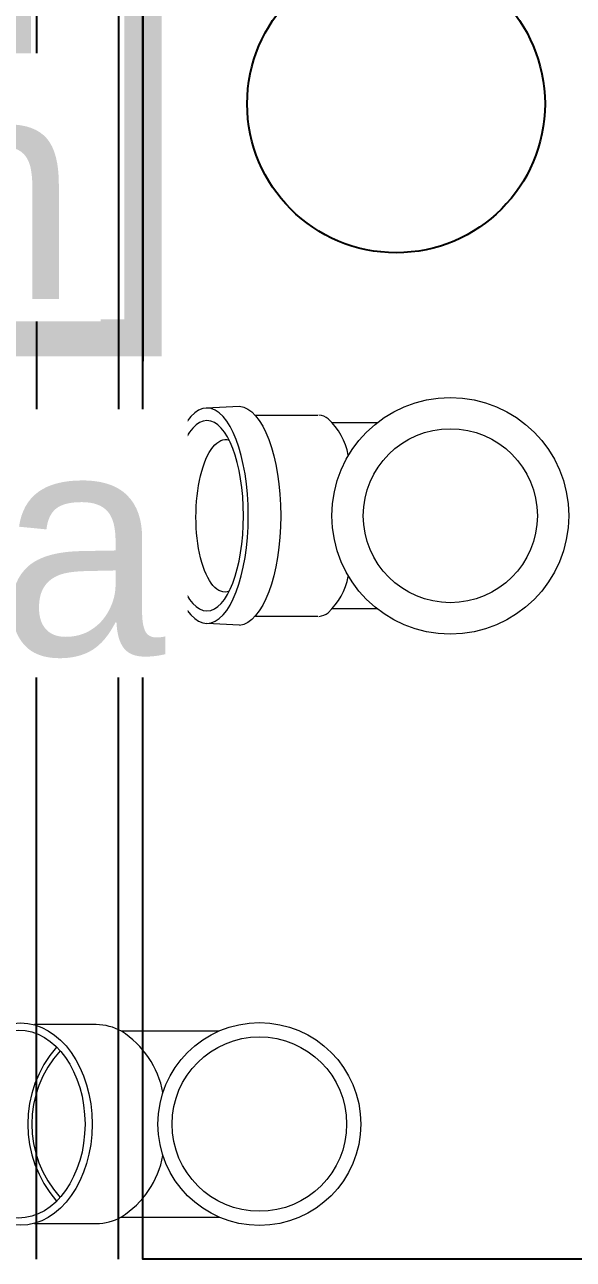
# Model space of a CAD drawing. Header units: centimetres. Extents: x -58072 to 12532, y -30603 to 6224.
# Drawn here: x 10869.8 to 10899.3, y 4300.4 to 4366.7 of the extents above; entities that cross this region are included whole.
import ezdxf

# ---------------------------------------------------------------- set-up
doc = ezdxf.new("R2010")
doc.units = ezdxf.units.CM
for name, color, linetype in [('B Général', 252, 'Continuous'), ('F REMPLISSAGE-vert clair', 252, 'Continuous'), ('F REMPLISSAGE-vert foncé', 252, 'Continuous'), ('prlm-EAU-CHU', 42, 'Continuous'), ('prlm-GT', 242, 'Continuous'), ('prlm-MOD-PB', 123, 'Continuous'), ('prlm-VMC', 93, 'Continuous')]:
    doc.layers.add(name, color=color, linetype=linetype)
doc.layers.add('prlm-ELEC-CFO', color=1, linetype='Continuous', lineweight=25)
doc.styles.add('prlm-elec-cfo', font='comic.ttf', dxfattribs={"height": 12})

# ---------------------------------------------------------------- blocks, each defined once
blk = doc.blocks.new('xi.ccev1')
at = {"layer": 'prlm-EAU-CHU', "color": 0, "lineweight": 13}
for p, q in [((-5, -3.931), (-5, -6.323)), ((5, -3.931), (5, -6.323)), ((-5.41, -10.463), (-5.41, -7.114)), ((5.41, -7.114), (5.41, -10.463)), ((-5.799, -13.123), (-5.89, -11.331)), ((5.89, -11.331), (5.789, -13.073)), ((5.776, -14.402), (5.776, -14.404))]:
    blk.add_line(p, q, dxfattribs=at)
for radius in [6.36, 4.675]:
    blk.add_circle((0, 0), radius, dxfattribs=at)
for centre, radius, start, end in [((-2.54, -9.094), 3.683, 101.22401, 136.49298), ((2.54, -9.094), 3.683, 43.50702, 78.77599), ((-4.475, -7.136), 0.936, 141.87411, 175.33952), ((4.475, -7.136), 0.936, 4.66048, 38.12589)]:
    blk.add_arc(centre, radius, start, end, dxfattribs=at)
at = {"layer": 'prlm-EAU-CHU', "color": 0, "lineweight": 13, "extrusion": (0, 0, -1)}
for centre, major_axis, ratio, start_param, end_param in [((0, -11.414), (-5.894, 0), 0.391508, 0.036281, 3.105311), ((0.001, -12.093), (-4.098, 0.028), 0.383971, 2.986035, 6.398097)]:
    blk.add_ellipse(centre, major_axis=major_axis, ratio=ratio, start_param=start_param, end_param=end_param, dxfattribs=at)
for major_axis, ratio in [((5.789, 0), 0.383426), ((5.115, 0), 0.383329)]:
    blk.add_ellipse((0, -13.073), major_axis=major_axis, ratio=ratio, dxfattribs=at)
blk = doc.blocks.new('xi.cee1')
at = {"layer": 'prlm-EAU-CHU', "color": 0, "lineweight": 13}
for p, q in [((12.085, 5.345), (8.768, 5.345)), ((7.432, 5), (2.169, 5)), ((2.169, -5), (7.432, -5)), ((8.768, -5.345), (12.085, -5.345))]:
    blk.add_line(p, q, dxfattribs=at)
for radius in [5.45, 4.688]:
    blk.add_circle((0, 0), radius, dxfattribs=at)
for centre, radius, start, end in [((8.793, 2.487), 2.858, 90.50802, 118.9381), ((10.085, 0.78), 4.987, 122.43967, 169.50509), ((6.144, 0), 6.3, 318.92478, 41.07522), ((6.355, 0), 5.869, 317.81121, 42.16666), ((10.085, -0.78), 4.987, 190.49491, 237.56033), ((8.793, -2.487), 2.858, 241.0619, 269.49198)]:
    blk.add_arc(centre, radius, start, end, dxfattribs=at)
for centre, major_axis, ratio in [((12.839, 0), (0, -5.44), 0.708306), ((12.941, 0), (0, -5.051), 0.707331)]:
    blk.add_ellipse(centre, major_axis=major_axis, ratio=ratio, dxfattribs=at)

msp = doc.modelspace()

# ---------------------------------------------------------------- linework, layer by layer
at = {"layer": 'B Général', "linetype": 'Continuous'}
msp.add_line((10876.151, 4300.368), (10876.17, 4396.88), dxfattribs=at)
at = {"layer": 'F REMPLISSAGE-vert clair'}
for p, q in [((10874.851, 4300.368), (10874.869, 4395.58)), ((10870.451, 4300.369), (10870.468, 4391.18))]:
    msp.add_line(p, q, dxfattribs=at)
at = {"layer": 'F REMPLISSAGE-vert foncé', "linetype": 'Continuous'}
msp.add_line((10876.151, 4300.368), (10876.17, 4396.88), dxfattribs=at)
at = {"layer": 'F REMPLISSAGE-vert foncé'}
for p, q in [((10874.851, 4300.368), (10874.869, 4395.58)), ((10870.451, 4300.369), (10870.468, 4391.18))]:
    msp.add_line(p, q, dxfattribs=at)
at = {"layer": 'prlm-GT', "ltscale": 25}
msp.add_lwpolyline([(10837.099, 4436.238), (10901.453, 4436.242), (10901.461, 4300.384), (10876.151, 4300.368), (10876.17, 4396.88), (10837.099, 4396.88)], close=True, dxfattribs=at)
at = {"layer": 'prlm-MOD-PB', "const_width": 2}
msp.add_lwpolyline([(10869.153, 4349.891), (10876.165, 4349.891), (10876.165, 4389.891), (10869.153, 4389.891)], close=True, dxfattribs=at)
at = {"layer": 'prlm-VMC'}
msp.add_circle((10889.763, 4362.465), 8, dxfattribs=at)

# ---------------------------------------------------------------- block references
at = {"layer": 'prlm-EAU-CHU', "ltscale": 25}
for name, p, rotation in [('xi.ccev1', (10892.676, 4340.33), 270), ('xi.cee1', (10882.418, 4307.636), 180)]:
    msp.add_blockref(name, p, dxfattribs=dict(at, rotation=rotation))

# ---------------------------------------------------------------- next in the draw order: texts
at = {"layer": 'prlm-ELEC-CFO', "lineweight": 20, "char_height": 12, "attachment_point": 5, "line_spacing_factor": 0.8, "style": 'prlm-elec-cfo', "bg_fill": 3, "box_fill_scale": 1.1, "bg_fill_color": 256, "bg_fill_transparency": 0}
for s, insert in [('ch', (10864.213, 4357.889)), ('uta', (10866.218, 4338.757))]:
    msp.add_mtext(s, dxfattribs=dict(at, insert=insert))

doc.saveas('drawing.dxf')
